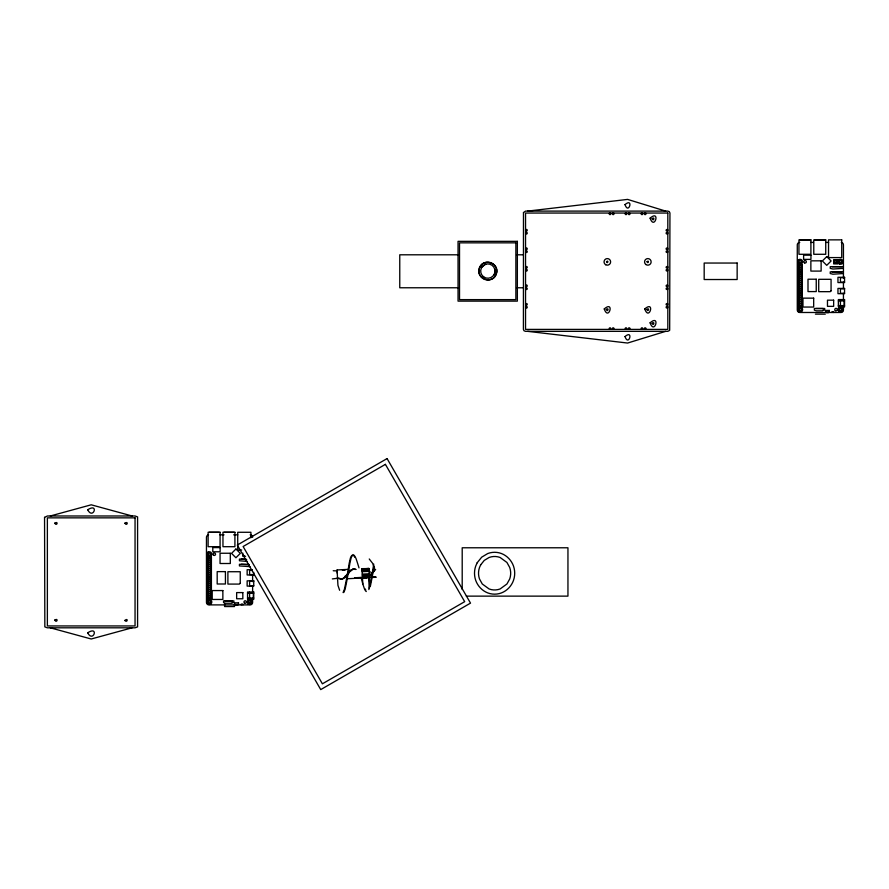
<?xml version="1.0" encoding="UTF-8"?>
<svg xmlns="http://www.w3.org/2000/svg" width="889" height="889" viewBox="0 0 889 889"><rect width="100%" height="100%" fill="white"/><g stroke="black" fill="none" stroke-linecap="round" stroke-linejoin="round"><path stroke-width="1.33" d="M333.219 570.749L337.153 570.905M337.187 571.483L337.109 569.949L348.655 569.349M345.021 570.182L342.398 570.271M374.513 569.993L368.213 577.15L362.468 577.961L361.99 568.66L368.913 568.571M362.012 569.304L361.99 568.66M124.827 620.355C128.538 617.388 127.349 623.256 124.882 620.6M368.835 589.574L369.202 588.274A19.836 0.745 -79.9 0 0 373.736 564.093M343.065 592.574L344.332 589.563A19.836 0.745 -79.9 0 0 349.199 563.237L350.388 558.114A18.958 4.389 89.4 0 1 353.066 555.136M343.754 592.541L345.032 589.529A19.836 0.745 -79.9 0 0 349.888 563.193L351.077 558.081A18.958 4.389 89.4 0 1 354.333 555.447L355.944 558.314A19.836 0.845 74 0 1 359 567.882M351.544 569.616L348.777 572.416L353.355 569.16L352.655 569.193L353.922 569.071M481.282 267.5L485.783 264.022M368.913 577.117L375.625 569.449M349.466 572.383L346.866 575.505M341.276 579.072L343.765 578.094L348.288 573.027M344.032 578.406L343.765 578.094M798.922 259.655L799.211 259.51A2.478 2.478 0 0 1 802.611 262.122A2.478 2.478 0 0 1 798.655 263.755A2.478 2.478 0 0 1 799.211 259.51M208.393 556.492L208.104 556.347A2.478 2.478 0 0 1 208.104 552.069L208.393 551.925M798.922 307.461A2.478 2.478 0 0 1 802.634 309.605A2.478 2.478 0 0 1 798.922 311.739A2.478 2.478 0 0 1 798.922 307.461L799.211 307.316M208.104 599.875A2.478 2.478 0 0 1 211.815 602.02A2.478 2.478 0 0 1 208.104 604.153A2.478 2.478 0 0 1 208.104 599.875L208.393 599.731M343.065 578.872L342.876 578.706M367.935 577.583L362.445 577.694M665.694 331.341L627.59 343.043L527.666 331.341M50.295 515.987L91.211 504.808L132.128 515.987M132.128 627.812L91.211 638.991L50.295 627.812M527.666 211.104L627.59 199.403L665.694 211.104M362.368 576.305L370.202 575.894M353.789 569.082L356.056 569.482M355.556 569.26L354.333 569.149M362.001 568.927L365.946 568.727M362.001 569.082L368.902 568.36M363.423 569.416L366.179 569.271M350.522 570.327L351.211 570.294M362.034 569.738L368.946 569.382L368.913 568.727M349.644 571.271L350.333 571.238M362.079 570.638L368.991 570.271L368.946 569.382M373.647 571.127L374.347 571.094M347.777 573.661L348.466 573.616M372.647 572.372L373.347 572.338M346.71 574.927L347.399 574.883M362.256 574.116L369.168 573.761L369.357 577.339M371.58 573.638L372.28 573.605M345.643 576.139L346.332 576.094L344.632 577.217M362.312 575.283L369.235 574.927M370.513 574.85L371.213 574.816M362.412 577.139L369.324 576.772M332.33 578.917L337.542 578.283M354.589 577.772L361.123 577.439M372.924 576.828L375.547 576.694M338.465 578.128L340.82 578.883M339.554 578.728L341.398 578.995M341.832 579.028L342.521 578.995M346.51 578.783L367.401 577.706M370.757 577.539L376.291 577.25M362.134 571.716L369.046 571.36L369.168 573.761M353.222 569.104L354.478 569.049M525.543 229.762C527.877 228.262 527.833 232.262 525.543 230.74M667.817 229.762C665.605 228.362 665.439 232.185 667.817 230.74M525.543 232.696C527.877 231.184 527.833 235.185 525.543 233.663M667.817 232.696C665.583 231.218 665.45 235.141 667.817 233.663M810.746 242.419L813.491 242.419M825.848 242.419L828.604 242.419M525.543 248.287C527.888 246.809 527.833 250.787 525.543 249.253M667.817 248.287C665.539 246.809 665.472 250.742 667.817 249.253M525.543 251.209C527.888 249.731 527.833 253.709 525.543 252.187M667.817 251.209C665.539 249.731 665.472 253.665 667.817 252.187M458.835 254.799L399.761 254.799L399.761 287.769L458.835 287.769M516.542 254.799L523.41 254.799M843.439 266.689L830.248 266.689L830.248 268.356L832.893 269.034L843.439 268.356M525.543 266.8C527.888 265.322 527.833 269.3 525.543 267.778M667.817 266.8C665.605 265.389 665.439 269.223 667.817 267.778M525.543 269.723C527.888 268.245 527.833 272.223 525.543 270.701M667.817 269.723C665.605 268.311 665.439 272.145 667.817 270.701M843.439 271.867L830.248 271.867L830.248 273.523L832.893 274.212L843.439 273.523M844.55 277.701L840.427 277.701L840.427 282.157L844.55 282.157M525.543 285.313C527.877 283.813 527.833 287.814 525.543 286.291M667.817 285.313C665.605 283.902 665.439 287.736 667.817 286.291M516.542 287.769L523.41 287.769M525.543 288.236C527.877 286.736 527.833 290.736 525.543 289.214M667.817 288.236C665.605 286.825 665.439 290.659 667.817 289.214M844.55 288.825L840.427 288.825L840.427 293.281L844.55 293.281M838.371 300.904L844.55 300.904M525.543 303.838C527.888 302.36 527.833 306.338 525.543 304.805M667.817 303.838C665.583 302.36 665.45 306.283 667.817 304.805M838.371 305.605L844.55 305.605M525.543 306.761C527.888 305.283 527.833 309.261 525.543 307.727M667.817 306.761C665.583 305.283 665.45 309.216 667.817 307.727M826.459 312.65L828.515 312.65M815.413 314.139L825.303 314.139M219.927 534.834L224.039 534.834M233.663 534.834L237.785 534.834M241.675 550.002L237.719 550.002L237.719 532.278L250.909 532.278L250.909 537.734M244.286 555.658L243.464 555.658L243.464 554.858M245.586 556.303L242.841 556.303L242.841 553.158M246.02 559.103L239.43 559.103L239.43 560.77L247.342 561.448M246.698 559.637L241.319 559.103M248.664 564.282L239.43 564.282L239.43 565.937L249.965 566.626M249.387 564.815L241.319 564.282M252.409 569.705L247.142 569.705L247.142 574.983L253.732 574.983L253.732 572.338M252.354 570.116L249.609 570.116L249.609 574.572L253.732 574.572M253.732 581.239L249.609 581.239L249.609 585.695L253.732 585.695M247.553 593.319L253.732 593.319M466.325 596.13L567.949 596.13L567.949 547.78L462.202 547.78L462.202 589.485M247.553 598.019L253.732 598.019M235.641 605.065L237.696 605.065M366.268 577.717L366.835 577.75M340.698 579.039L341.965 579.039M365.123 577.406L365.69 577.594M339.698 578.428L340.254 578.695M482.46 276.501L483.994 277.69M353.633 555.492L354.733 557.103M369.257 558.992L372.591 563.293L374.647 568.338M339.631 590.285L337.942 585.318L337.476 577.217M361.045 577.394A19.836 0.845 74 0 1 362.823 584.04L364.501 589.007A18.958 4.289 84.6 0 0 366.29 591.541M337.109 569.949L337.187 571.271M362.445 577.328L362.823 584.029M337.52 577.928L337.587 579.25L337.542 578.172M369.268 575.572L369.302 576.283M345.399 577.528L345.31 575.905M370.18 574.627L370.235 575.516M337.498 577.594L337.253 572.994M370.024 571.516L370.08 572.549M368.991 570.271L369.057 571.56M337.198 571.916L337.264 573.205M369.391 578.05L369.58 581.873M368.635 576.817L369.202 588.274M337.164 571.016L337.22 572.26M844.139 300.16L844.139 306.349M843.439 278.146L843.439 244.897A2.478 2.478 0 0 0 841.283 242.441M843.439 282.302L843.439 287.847M843.439 293.392L843.439 300.315M843.439 305.86L843.439 310.017A2.478 2.478 0 0 1 840.961 312.483L799.756 312.483A2.478 2.478 0 0 1 797.277 310.017L797.277 244.897A2.478 2.478 0 0 1 799.756 242.419M841.55 266.689L832.137 266.689M841.55 271.867L832.137 271.867M840.427 299.749L840.427 306.761M833.726 312.483L833.726 311.661L832.082 311.661L832.082 312.483M824.703 239.863L814.813 239.863M823.225 308.494L815.835 308.494M809.868 239.863L799.978 239.863M645.714 213.049C647.025 215.171 643.303 215.216 644.647 213.049M645.714 329.397C647.025 327.263 643.303 327.23 644.647 329.397M642.514 213.049C643.825 215.171 640.102 215.216 641.458 213.049M642.514 329.397C643.825 327.263 640.102 327.23 641.458 329.397M629.723 213.049C631.034 215.171 627.312 215.216 628.656 213.049M629.723 329.397C631.034 327.263 627.312 327.23 628.656 329.397M626.523 213.049C627.834 215.171 624.111 215.216 625.456 213.049M626.523 329.397C627.834 327.263 624.111 327.23 625.456 329.397M613.732 213.049C615.01 215.182 611.376 215.194 612.665 213.049M613.732 329.397C615.01 327.263 611.376 327.252 612.665 329.397M610.532 213.049C611.81 215.182 608.187 215.194 609.465 213.049M610.532 329.397C611.81 327.263 608.187 327.252 609.465 329.397M253.321 592.574L253.321 598.764M252.62 574.716L252.62 581.65M252.62 585.807L252.62 592.73M252.62 598.275L252.62 602.431A2.478 2.478 0 0 1 250.142 604.898L208.937 604.898A2.478 2.478 0 0 1 206.459 602.431L206.459 537.312A2.478 2.478 0 0 1 208.615 534.856M249.609 592.163L249.609 599.175M242.908 604.898L242.908 604.076L241.263 604.076L241.263 604.898M234.485 603.898L234.485 606.554L224.595 606.554L224.595 603.898M233.885 532.278L223.995 532.278M232.407 600.908L225.017 600.908M219.05 532.278L209.159 532.278M494.84 269.3A7.512 7.512 0 0 1 494.106 274.957M374.058 566.326A19.836 0.745 -79.9 0 1 370.257 586.662M365.79 590.107A18.958 4.289 84.6 0 1 365.201 588.974M250.142 534.834A2.478 2.478 0 0 1 252.62 537.312M208.104 556.347A2.478 2.478 0 0 0 211.815 554.203A2.478 2.478 0 0 0 208.104 552.069M647.036 261.733C648.348 264.778 649.259 259.288 647.036 261.733M606.531 261.655C607.543 264.811 608.987 259.432 606.531 261.655M523.477 212.549L523.41 329.397L524.032 330.775L525.543 331.341L667.817 331.341L669.673 330.375L669.95 213.049L669.328 211.671L667.817 211.104L525.543 211.104L523.477 212.549M604.242 308.928C608.654 321.718 614.877 299.849 604.242 308.928M606.298 309.428C607.643 313.184 609.443 306.761 606.298 309.428M625.011 204.626C628.701 215.282 633.879 197.058 625.011 204.626M625.011 336.564C628.701 347.221 633.879 328.997 625.011 336.564M650.092 218.138C654.504 230.94 660.727 209.059 650.092 218.138M652.148 218.65C653.493 222.406 655.293 215.971 652.148 218.65M644.758 308.928C649.181 321.718 655.393 299.849 644.758 308.928M646.825 309.428C648.17 313.184 649.959 306.761 646.825 309.428M650.092 322.796C654.504 335.586 660.727 313.706 650.092 322.796M652.148 323.296C653.493 327.052 655.293 320.629 652.148 323.296M44.55 517.365L44.839 626.878L47.373 627.812L135.05 627.812L137.584 626.878L137.584 516.92L135.05 515.987L47.373 515.987L44.55 517.365M54.729 523.199C56.796 526.933 58.863 520.476 54.729 523.199M54.729 620.111C56.796 623.845 58.863 617.388 54.729 620.111M87.689 509.786C93.112 520.287 99.368 502.329 87.689 509.786M87.689 632.801C93.112 643.292 99.368 625.334 87.689 632.801M124.871 523.199C126.938 526.933 129.005 520.476 124.871 523.199M479.482 267.9C475.004 278.468 492.517 285.125 496.184 274.245C500.674 263.677 483.16 257.01 479.482 267.9M477.193 562.759L475.715 566.06A21.747 21.747 0 0 0 475.715 580.384C477.726 586.029 482.138 590.729 487.728 592.907A19.369 19.369 0 0 0 501.485 592.907C507.086 590.729 511.486 586.029 513.498 580.384A21.747 21.747 0 0 0 513.498 566.06C511.486 560.426 507.086 555.725 501.485 553.547A19.369 19.369 0 0 0 487.728 553.547L481.682 557.181L477.193 562.759M480.682 564.848L479.493 567.493A17.391 17.391 0 0 0 479.493 578.95L482.283 583.995L489.106 588.963A15.491 15.491 0 0 0 500.107 588.963L506.93 583.995L509.719 578.95A17.391 17.391 0 0 0 509.719 567.493L506.93 562.459L500.107 557.481A15.491 15.491 0 0 0 489.106 557.481L484.272 560.392L480.682 564.848M232.318 602.564L231.807 603.253L225.617 603.253L223.55 602.564L223.55 600.908L233.885 600.908L233.885 602.564L232.318 602.564M823.136 310.161L822.625 310.839L816.435 310.839L814.368 310.161L814.368 308.494L824.703 308.494L824.703 310.161L823.136 310.161M235.929 549.013L231.551 553.38L235.929 557.759L240.297 553.38L235.929 549.013M240.252 583.262L239.43 584.084L227.895 584.084L227.895 571.727L240.252 571.727L240.252 583.262M826.748 256.599L822.369 260.966L826.748 265.344L831.115 260.966L826.748 256.599M831.071 290.847L830.248 291.67L818.713 291.67L818.713 279.313L831.071 279.313L831.071 290.847M387.071 458.58L237.285 545.057L320.729 689.597L470.514 603.12L387.071 458.58M385.404 464.358L243.119 546.513L322.396 683.819L464.68 601.664L385.404 464.358M667.817 213.049L525.543 213.049L525.543 329.397L667.817 329.397L667.817 213.049M810.901 239.863L798.944 239.863L798.944 254.287L810.901 254.287L810.901 239.863M825.737 239.863L813.779 239.863L813.779 254.287L825.737 254.287L825.737 239.863M841.727 239.863L828.537 239.863L828.537 257.588L841.727 257.588L841.727 239.863M517.354 241.341L458.046 241.341L458.046 301.127L517.354 301.127L517.354 241.341M515.864 242.841L459.524 242.841L459.524 299.626L515.864 299.626L515.864 242.841M810.946 255.176L803.612 255.176L803.612 259.388L810.946 259.388L810.946 255.176M837.782 259.688L833.66 259.688L833.66 263.9L837.782 263.9L837.782 259.688M835.104 260.344L834.282 260.344L834.282 261.144L835.104 261.144L835.104 260.344M837.16 260.344L836.338 260.344L836.338 261.144L837.16 261.144L837.16 260.344M821.125 260.833L810.868 260.833L810.868 271.089L821.125 271.089L821.125 260.833M835.104 262.444L834.282 262.444L834.282 263.244L835.104 263.244L835.104 262.444M837.16 262.444L836.338 262.444L836.338 263.244L837.16 263.244L837.16 262.444M737.148 263.044L704.177 263.044L704.177 279.524L737.148 279.524L737.148 263.044M802.222 264.689L798.1 264.689L798.1 306.705L802.222 306.705L802.222 264.689M799.544 265.333L798.722 265.333L798.722 266.144L799.544 266.144L799.544 265.333M801.6 265.333L800.778 265.333L800.778 266.144L801.6 266.144L801.6 265.333M799.544 267.433L798.722 267.433L798.722 268.245L799.544 268.245L799.544 267.433M801.6 267.433L800.778 267.433L800.778 268.245L801.6 268.245L801.6 267.433M799.544 269.534L798.722 269.534L798.722 270.345L799.544 270.345L799.544 269.534M801.6 269.534L800.778 269.534L800.778 270.345L801.6 270.345L801.6 269.534M799.544 271.634L798.722 271.634L798.722 272.445L799.544 272.445L799.544 271.634M801.6 271.634L800.778 271.634L800.778 272.445L801.6 272.445L801.6 271.634M799.544 273.734L798.722 273.734L798.722 274.545L799.544 274.545L799.544 273.734M801.6 273.734L800.778 273.734L800.778 274.545L801.6 274.545L801.6 273.734M799.544 275.834L798.722 275.834L798.722 276.646L799.544 276.646L799.544 275.834M801.6 275.834L800.778 275.834L800.778 276.646L801.6 276.646L801.6 275.834M844.55 277.29L837.96 277.29L837.96 282.569L844.55 282.569L844.55 277.29M799.544 277.935L798.722 277.935L798.722 278.746L799.544 278.746L799.544 277.935M801.6 277.935L800.778 277.935L800.778 278.746L801.6 278.746L801.6 277.935M816.246 279.213L808.001 279.213L808.001 291.581L816.246 291.581L816.246 279.213M799.544 280.035L798.722 280.035L798.722 280.846L799.544 280.846L799.544 280.035M801.6 280.035L800.778 280.035L800.778 280.846L801.6 280.846L801.6 280.035M799.544 282.146L798.722 282.146L798.722 282.946L799.544 282.946L799.544 282.146M801.6 282.146L800.778 282.146L800.778 282.946L801.6 282.946L801.6 282.146M799.544 284.247L798.722 284.247L798.722 285.047L799.544 285.047L799.544 284.247M801.6 284.247L800.778 284.247L800.778 285.047L801.6 285.047L801.6 284.247M799.544 286.347L798.722 286.347L798.722 287.147L799.544 287.147L799.544 286.347M801.6 286.347L800.778 286.347L800.778 287.147L801.6 287.147L801.6 286.347M844.55 288.414L837.96 288.414L837.96 293.692L844.55 293.692L844.55 288.414M799.544 288.447L798.722 288.447L798.722 289.247L799.544 289.247L799.544 288.447M801.6 288.447L800.778 288.447L800.778 289.247L801.6 289.247L801.6 288.447M799.544 290.547L798.722 290.547L798.722 291.348L799.544 291.348L799.544 290.547M801.6 290.547L800.778 290.547L800.778 291.348L801.6 291.348L801.6 290.547M799.544 292.648L798.722 292.648L798.722 293.448L799.544 293.448L799.544 292.648M801.6 292.648L800.778 292.648L800.778 293.448L801.6 293.448L801.6 292.648M799.544 294.748L798.722 294.748L798.722 295.548L799.544 295.548L799.544 294.748M801.6 294.748L800.778 294.748L800.778 295.548L801.6 295.548L801.6 294.748M799.544 296.848L798.722 296.848L798.722 297.648L799.544 297.648L799.544 296.848M801.6 296.848L800.778 296.848L800.778 297.648L801.6 297.648L801.6 296.848M813.679 298.148L802.967 298.148L802.967 307.049L813.679 307.049L813.679 298.148M799.544 298.948L798.722 298.948L798.722 299.749L799.544 299.749L799.544 298.948M801.6 298.948L800.778 298.948L800.778 299.749L801.6 299.749L801.6 298.948M844.55 299.582L838.371 299.582L838.371 306.927L844.55 306.927L844.55 299.582M833.649 300.171L827.47 300.171L827.47 306.349L833.649 306.349L833.649 300.171M799.544 301.049L798.722 301.049L798.722 301.849L799.544 301.849L799.544 301.049M801.6 301.049L800.778 301.049L800.778 301.849L801.6 301.849L801.6 301.049M799.544 303.149L798.722 303.149L798.722 303.949L799.544 303.949L799.544 303.149M801.6 303.149L800.778 303.149L800.778 303.949L801.6 303.949L801.6 303.149M799.544 305.249L798.722 305.249L798.722 306.049L799.544 306.049L799.544 305.249M801.6 305.249L800.778 305.249L800.778 306.049L801.6 306.049L801.6 305.249M829.337 310.428L825.637 310.428L825.637 312.072L829.337 312.072L829.337 310.428M135.05 517.854L47.373 517.854L47.373 625.945L135.05 625.945L135.05 517.854M220.083 532.278L208.126 532.278L208.126 546.702L220.083 546.702L220.083 532.278M234.918 532.278L222.961 532.278L222.961 546.702L234.918 546.702L234.918 532.278M220.128 547.591L212.793 547.591L212.793 551.791L220.128 551.791L220.128 547.591M230.307 553.247L220.05 553.247L220.05 563.504L230.307 563.504L230.307 553.247M211.404 557.103L207.281 557.103L207.281 599.108L211.404 599.108L211.404 557.103M208.726 557.747L207.904 557.747L207.904 558.559L208.726 558.559L208.726 557.747M210.782 557.747L209.96 557.747L209.96 558.559L210.782 558.559L210.782 557.747M208.726 559.848L207.904 559.848L207.904 560.659L208.726 560.659L208.726 559.848M210.782 559.848L209.96 559.848L209.96 560.659L210.782 560.659L210.782 559.848M208.726 561.948L207.904 561.948L207.904 562.759L208.726 562.759L208.726 561.948M210.782 561.948L209.96 561.948L209.96 562.759L210.782 562.759L210.782 561.948M208.726 564.048L207.904 564.048L207.904 564.859L208.726 564.859L208.726 564.048M210.782 564.048L209.96 564.048L209.96 564.859L210.782 564.859L210.782 564.048M208.726 566.149L207.904 566.149L207.904 566.96L208.726 566.96L208.726 566.149M210.782 566.149L209.96 566.149L209.96 566.96L210.782 566.96L210.782 566.149M208.726 568.249L207.904 568.249L207.904 569.06L208.726 569.06L208.726 568.249M210.782 568.249L209.96 568.249L209.96 569.06L210.782 569.06L210.782 568.249M208.726 570.349L207.904 570.349L207.904 571.16L208.726 571.16L208.726 570.349M210.782 570.349L209.96 570.349L209.96 571.16L210.782 571.16L210.782 570.349M225.428 571.627L217.183 571.627L217.183 583.995L225.428 583.995L225.428 571.627M208.726 572.449L207.904 572.449L207.904 573.261L208.726 573.261L208.726 572.449M210.782 572.449L209.96 572.449L209.96 573.261L210.782 573.261L210.782 572.449M208.726 574.55L207.904 574.55L207.904 575.361L208.726 575.361L208.726 574.55M210.782 574.55L209.96 574.55L209.96 575.361L210.782 575.361L210.782 574.55M208.726 576.65L207.904 576.65L207.904 577.461L208.726 577.461L208.726 576.65M210.782 576.65L209.96 576.65L209.96 577.461L210.782 577.461L210.782 576.65M208.726 578.75L207.904 578.75L207.904 579.561L208.726 579.561L208.726 578.75M210.782 578.75L209.96 578.75L209.96 579.561L210.782 579.561L210.782 578.75M208.726 580.85L207.904 580.85L207.904 581.662L208.726 581.662L208.726 580.85M210.782 580.85L209.96 580.85L209.96 581.662L210.782 581.662L210.782 580.85M253.732 580.828L247.142 580.828L247.142 586.107L253.732 586.107L253.732 580.828M208.726 582.962L207.904 582.962L207.904 583.762L208.726 583.762L208.726 582.962M210.782 582.962L209.96 582.962L209.96 583.762L210.782 583.762L210.782 582.962M208.726 585.062L207.904 585.062L207.904 585.862L208.726 585.862L208.726 585.062M210.782 585.062L209.96 585.062L209.96 585.862L210.782 585.862L210.782 585.062M208.726 587.162L207.904 587.162L207.904 587.962L208.726 587.962L208.726 587.162M210.782 587.162L209.96 587.162L209.96 587.962L210.782 587.962L210.782 587.162M208.726 589.263L207.904 589.263L207.904 590.063L208.726 590.063L208.726 589.263M210.782 589.263L209.96 589.263L209.96 590.063L210.782 590.063L210.782 589.263M222.861 590.563L212.149 590.563L212.149 599.464L222.861 599.464L222.861 590.563M208.726 591.363L207.904 591.363L207.904 592.163L208.726 592.163L208.726 591.363M210.782 591.363L209.96 591.363L209.96 592.163L210.782 592.163L210.782 591.363M253.732 591.996L247.553 591.996L247.553 599.342L253.732 599.342L253.732 591.996M242.83 592.585L236.652 592.585L236.652 598.764L242.83 598.764L242.83 592.585M208.726 593.463L207.904 593.463L207.904 594.263L208.726 594.263L208.726 593.463M210.782 593.463L209.96 593.463L209.96 594.263L210.782 594.263L210.782 593.463M208.726 595.563L207.904 595.563L207.904 596.363L208.726 596.363L208.726 595.563M210.782 595.563L209.96 595.563L209.96 596.363L210.782 596.363L210.782 595.563M208.726 597.664L207.904 597.664L207.904 598.464L208.726 598.464L208.726 597.664M210.782 597.664L209.96 597.664L209.96 598.464L210.782 598.464L210.782 597.664M238.519 602.842L234.818 602.842L234.818 604.487L238.519 604.487L238.519 602.842M482.605 278.313A8.934 8.934 0 0 0 496.718 271.978A8.934 8.934 0 0 0 484.172 262.922A8.934 8.934 0 0 0 482.605 278.313M483.649 276.879A7.156 7.156 0 0 0 494.962 271.801A7.156 7.156 0 0 0 484.905 264.544A7.156 7.156 0 0 0 483.649 276.879M645.903 264.533A3.3 3.3 0 0 0 651.126 262.222A3.3 3.3 0 0 0 646.514 258.855A3.3 3.3 0 0 0 645.903 264.533M605.687 264.733A3.3 3.3 0 0 0 610.632 261.877A3.3 3.3 0 0 0 605.687 259.021A3.3 3.3 0 0 0 605.687 264.733M839.316 311.739A2.478 2.478 0 0 0 843.028 309.605A2.478 2.478 0 0 0 839.316 307.461A2.478 2.478 0 0 0 839.316 311.739M839.994 310.561A1.111 1.111 0 0 0 841.661 309.605A1.111 1.111 0 0 0 839.994 308.639A1.111 1.111 0 0 0 839.994 310.561M839.994 262.755A1.111 1.111 0 0 0 841.661 261.788A1.111 1.111 0 0 0 839.994 260.833A1.111 1.111 0 0 0 839.994 262.755M799.611 262.755A1.111 1.111 0 0 0 801.278 261.788A1.111 1.111 0 0 0 799.611 260.833A1.111 1.111 0 0 0 799.611 262.755M799.378 310.383A1.111 1.111 0 0 0 801.233 309.894A1.111 1.111 0 0 0 799.878 308.527A1.111 1.111 0 0 0 799.378 310.383M839.316 263.933A2.478 2.478 0 0 0 843.028 261.788A2.478 2.478 0 0 0 839.316 259.655A2.478 2.478 0 0 0 839.316 263.933M835.404 310.672A1.233 1.233 0 0 0 837.26 309.605A1.233 1.233 0 0 0 835.404 308.527A1.233 1.233 0 0 0 835.404 310.672M804.489 262.866A1.233 1.233 0 0 0 806.345 261.788A1.233 1.233 0 0 0 804.489 260.721A1.233 1.233 0 0 0 804.489 262.866M248.498 604.153A2.478 2.478 0 0 0 252.209 602.02A2.478 2.478 0 0 0 248.498 599.875A2.478 2.478 0 0 0 248.498 604.153M249.176 602.975A1.111 1.111 0 0 0 250.842 602.02A1.111 1.111 0 0 0 249.176 601.053A1.111 1.111 0 0 0 249.176 602.975M208.793 555.169A1.111 1.111 0 0 0 210.46 554.203A1.111 1.111 0 0 0 208.793 553.247A1.111 1.111 0 0 0 208.793 555.169M208.793 602.975A1.111 1.111 0 0 0 210.46 602.02A1.111 1.111 0 0 0 208.793 601.053A1.111 1.111 0 0 0 208.793 602.975M244.586 603.086A1.233 1.233 0 0 0 246.442 602.02A1.233 1.233 0 0 0 244.586 600.942A1.233 1.233 0 0 0 244.586 603.086M213.671 555.281A1.233 1.233 0 0 0 215.527 554.203A1.233 1.233 0 0 0 213.671 553.136A1.233 1.233 0 0 0 213.671 555.281"/></g></svg>
